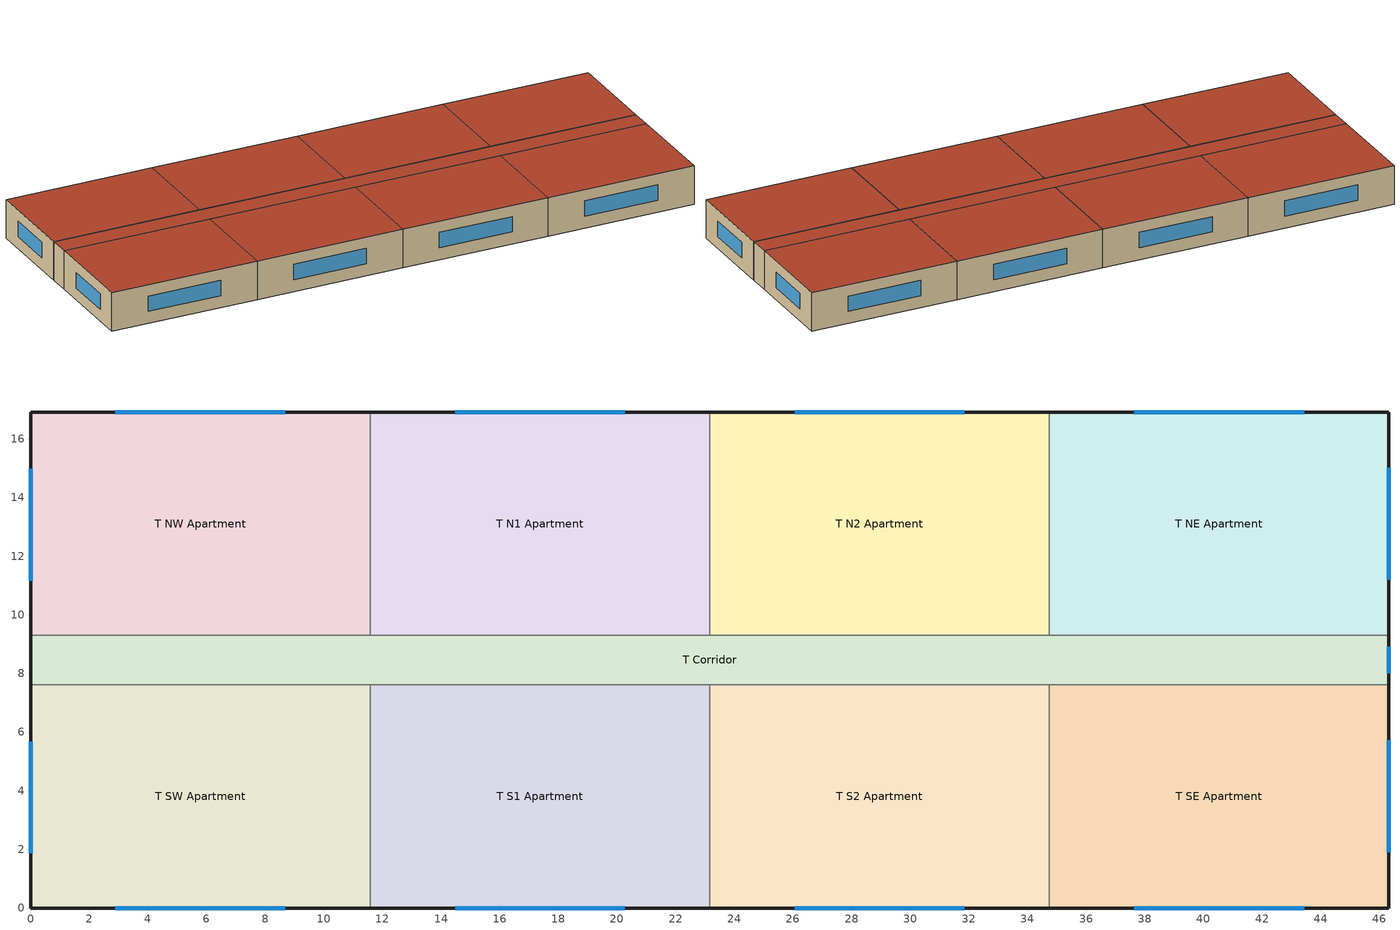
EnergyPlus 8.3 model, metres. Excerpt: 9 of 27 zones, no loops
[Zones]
T NW Apartment
 floor adiabatic (ext_slab_8in_with_carpet): 0,16.92 11.58,16.92 11.58,9.3 0,9.3 z9.14
 wall outside (res_ext_wall): 11.58,16.92 0,16.92 0,9.3 z9.14:12.19
 wall to T Corridor (int_wall): 0,9.3 11.58,9.3 z9.14:12.19
 wall to T N1 Apartment (int_wall): 11.58,9.3 11.58,16.92 z9.14:12.19
 window (Window_U_0.55_SHGC_0.25): 0,14.97 0,11.16 / 8.69,16.92 2.89,16.92 z10.1:11.32
 roof outside (res_roof): 11.58,9.3 11.58,16.92 0,16.92 0,9.3 z12.19
T N1 Apartment
 floor adiabatic (ext_slab_8in_with_carpet): 11.58,16.92 23.16,16.92 23.16,9.3 11.58,9.3 z9.14
 wall outside (res_ext_wall): 23.16,16.92 11.58,16.92 z9.14:12.19
 wall to T Corridor (int_wall): 11.58,9.3 23.16,9.3 z9.14:12.19
 wall to T N2 Apartment (int_wall): 23.16,9.3 23.16,16.92 z9.14:12.19
 window (Window_U_0.55_SHGC_0.25): 20.27,16.92 14.48,16.92 z10.1:11.32
 roof outside (res_roof): 23.16,9.3 23.16,16.92 11.58,16.92 11.58,9.3 z12.19
T N2 Apartment
 floor adiabatic (ext_slab_8in_with_carpet): 23.16,16.92 34.75,16.92 34.75,9.3 23.16,9.3 z9.14
 wall outside (res_ext_wall): 34.75,16.92 23.16,16.92 z9.14:12.19
 wall to T Corridor (int_wall): 23.16,9.3 34.75,9.3 z9.14:12.19
 wall to T NE Apartment (int_wall): 34.75,9.3 34.75,16.92 z9.14:12.19
 window (Window_U_0.55_SHGC_0.25): 31.85,16.92 26.06,16.92 z10.1:11.32
 roof outside (res_roof): 34.75,9.3 34.75,16.92 23.16,16.92 23.16,9.3 z12.19
T NE Apartment
 floor adiabatic (ext_slab_8in_with_carpet): 34.75,16.92 46.33,16.92 46.33,9.3 34.75,9.3 z9.14
 wall outside (res_ext_wall): 46.33,9.3 46.33,16.92 34.75,16.92 z9.14:12.19
 wall to T Corridor (int_wall): 34.75,9.3 46.33,9.3 z9.14:12.19
 window (Window_U_0.55_SHGC_0.25): 46.33,11.2 46.33,15.01 / 43.43,16.92 37.64,16.92 z10.1:11.32
 roof outside (res_roof): 46.33,9.3 46.33,16.92 34.75,16.92 34.75,9.3 z12.19
T SW Apartment
 floor adiabatic (ext_slab_8in_with_carpet): 0,7.62 11.58,7.62 11.58,0 0,0 z9.14
 wall outside (res_ext_wall): 0,7.62 0,0 11.58,0 z9.14:12.19
 wall to T Corridor (int_wall): 11.58,7.62 0,7.62 z9.14:12.19
 wall to T S1 Apartment (int_wall): 11.58,0 11.58,7.62 z9.14:12.19
 window (Window_U_0.55_SHGC_0.25): 2.9,0 8.69,0 / 0,5.68 0,1.87 z10.1:11.32
 roof outside (res_roof): 11.58,0 11.58,7.62 0,7.62 0,0 z12.19
T SE Apartment
 floor adiabatic (ext_slab_8in_with_carpet): 34.75,7.62 46.33,7.62 46.33,0 34.75,0 z9.14
 wall outside (res_ext_wall): 34.75,0 46.33,0 46.33,7.62 z9.14:12.19
 wall to T Corridor (int_wall): 46.33,7.62 34.75,7.62 z9.14:12.19
 window (Window_U_0.55_SHGC_0.25): 37.64,0 43.43,0 / 46.33,1.9 46.33,5.71 z10.1:11.32
 roof outside (res_roof): 46.33,0 46.33,7.62 34.75,7.62 34.75,0 z12.19
T S1 Apartment
 floor adiabatic (ext_slab_8in_with_carpet): 11.58,7.62 23.16,7.62 23.16,0 11.58,0 z9.14
 wall outside (res_ext_wall): 11.58,0 23.16,0 z9.14:12.19
 wall to T Corridor (int_wall): 23.16,7.62 11.58,7.62 z9.14:12.19
 wall to T S2 Apartment (int_wall): 23.16,0 23.16,7.62 z9.14:12.19
 window (Window_U_0.55_SHGC_0.25): 14.48,0 20.27,0 z10.1:11.32
 roof outside (res_roof): 23.16,0 23.16,7.62 11.58,7.62 11.58,0 z12.19
T S2 Apartment
 floor adiabatic (ext_slab_8in_with_carpet): 23.16,7.62 34.75,7.62 34.75,0 23.16,0 z9.14
 wall outside (res_ext_wall): 23.16,0 34.75,0 z9.14:12.19
 wall to T Corridor (int_wall): 34.75,7.62 23.16,7.62 z9.14:12.19
 wall to T SE Apartment (int_wall): 34.75,0 34.75,7.62 z9.14:12.19
 window (Window_U_0.55_SHGC_0.25): 26.06,0 31.85,0 z10.1:11.32
 roof outside (res_roof): 34.75,0 34.75,7.62 23.16,7.62 23.16,0 z12.19
T Corridor
 floor adiabatic (ext_slab_8in_with_carpet): 0,9.3 46.33,9.3 46.33,7.62 0,7.62 z9.14
 wall outside (res_ext_wall): 0,9.3 0,7.62 / 46.33,7.62 46.33,9.3 z9.14:12.19
 window (Window_U_0.55_SHGC_0.25): 46.33,8.91 46.33,8 z10.1:11.32
 roof outside (res_roof): 46.33,7.62 46.33,9.3 0,9.3 0,7.62 z12.19
[Building]
Mid-Rise Apartment: North Axis {deg}=0; Terrain=City; Loads Convergence Tolerance Value=0.04; Temperature Convergence Tolerance Value {deltaC}=0.4; Solar Distribution=FullExterior; Maximum Number of Warmup Days=25; Minimum Number of Warmup Days=6
[Site:Location]
Memphis International Ap_TN_USA Design_Conditions: Latitude {deg}=35.07; Longitude {deg}=-89.98; Time Zone {hr}=-6; Elevation {m}=81
[SizingPeriod:DesignDay] Day of Month=21; Dry-Bulb Temperature Range Modifier Type=DefaultMultipliers; Humidity Condition Type=Wetbulb; Barometric Pressure {Pa}=100356; Rain Indicator=No; Snow Indicator=No; Daylight Saving Time Indicator=No
Name | Month | Day Type | Maximum Dry-Bulb Temperature {C} | Daily Dry-Bulb Temperature Range {deltaC} | Wetbulb or DewPoint at Maximum Dry-Bulb {C} | Wind Speed {m/s} | Wind Direction {deg} | Solar Model Indicator | Sky Clearness | ASHRAE Clear Sky Optical Depth for Beam Irradiance (taub) | ASHRAE Clear Sky Optical Depth for Diffuse Irradiance (taud)
Memphis International Ap Ann Htg 99.6% Condns DB | 1 | WinterDesignDay | -8.3 | 0 | -8.3 | 4.1 | 0 | ASHRAEClearSky | 0
Memphis International Ap Ann Clg .4% Condns DB=>MWB | 7 | SummerDesignDay | 35.6 | 9.2 | 25.2 | 3.8 | 240 | ASHRAETau |  | 0.512 | 1.892
[Site:GroundTemperature:BuildingSurface]
20.51, 20.47, 20.53, 20.63, 20.76, 23.01, 23.42, 23.52, 23.54, 21.26, 20.88, 20.67
[Site:WaterMainsTemperature]
Calculation Method=Correlation; Annual Average Outdoor Air Temperature {C}=16.71; Maximum Difference In Monthly Average Outdoor Air Temperatures {deltaC}=21.83
[Material]
Name | Roughness | Thickness {m} | Conductivity {W/m-K} | Density {kg/m3} | Specific Heat {J/kg-K} | Thermal Absorptance | Solar Absorptance | Visible Absorptance
Std Wood 6inch | MediumSmooth | 0.15 | 0.12 | 540 | 1210 | 0.9 | 0.7 | 0.7
F07 25mm stucco | Smooth | 0.0254 | 0.72 | 1856 | 840 | 0.9 | 0.7 | 0.7
F08 Metal surface | Smooth | 0.0008 | 45.28 | 7824 | 500
F13 Built-up roofing | Rough | 0.0095 | 0.16 | 1120 | 1460 | 0.75 | 0.45
G01 13mm gypsum board | Smooth | 0.0127 | 0.16 | 800 | 1090 | 0.9 | 0.7 | 0.5
G01 16mm gypsum board | MediumSmooth | 0.0159 | 0.16 | 800 | 1090
200mm Normalweight concrete floor | MediumRough | 0.2032 | 2.31 | 2322 | 832
[Material:NoMass] Thermal Absorptance=0.9; Solar Absorptance=0.7
Name | Roughness | Thermal Resistance {m2-K/W} | Visible Absorptance
CP02 CARPET PAD | VeryRough | 0.21648 | 0.8
Res_Roof_Insulation | MediumSmooth | 4.31889 | 0.7
Res_Exterior_Wall_Insulation | MediumSmooth | 2.368 | 0.7
[WindowMaterial:Glazing] Optical Data Type=SpectralAverage; Infrared Transmittance at Normal Incidence=0; Back Side Infrared Hemispherical Emissivity=0.84; Conductivity {W/m-K}=1
Name | Thickness {m} | Solar Transmittance at Normal Incidence | Front Side Solar Reflectance at Normal Incidence | Back Side Solar Reflectance at Normal Incidence | Visible Transmittance at Normal Incidence | Front Side Visible Reflectance at Normal Incidence | Back Side Visible Reflectance at Normal Incidence | Front Side Infrared Hemispherical Emissivity
Glass_2175_LayerAvg | 0.0086 | 0.167758 | 0.217606 | 0.437978 | 0.416044 | 0.078729 | 0.10654 | 0.84
Glass_2022F_LayerAvg | 0.0039 | 0.355897 | 0.394095 | 0.265645 | 0.677694 | 0.042734 | 0.05547 | 0.046
[WindowMaterial:Gas]
Gap_1_W_0_0032: Gas Type=Air; Thickness {m}=0.0032
[Construction]
InteriorFurnishings: Std Wood 6inch
int_wall: G01 13mm gypsum board, G01 13mm gypsum board
ext_slab_8in_with_carpet: 200mm Normalweight concrete floor, CP02 CARPET PAD
res_roof: F13 Built-up roofing, Res_Roof_Insulation, F08 Metal surface
res_ext_wall: F07 25mm stucco, G01 16mm gypsum board, Res_Exterior_Wall_Insulation, G01 16mm gypsum board
Window_U_0.55_SHGC_0.25: Glass_2175_LayerAvg, Gap_1_W_0_0032, Glass_2022F_LayerAvg
[Zone] Type=1; Multiplier=1
T SW Apartment; T NW Apartment; T SE Apartment; T NE Apartment; T N1 Apartment; T N2 Apartment; T S1 Apartment; T S2 Apartment; T Corridor
[InternalMass] Construction=InteriorFurnishings; Surface Area {m2}=88.2493
Name | Zone
T InternalMass SWA | T SW Apartment
T InternalMass NWA | T NW Apartment
T InternalMass SEA | T SE Apartment
T InternalMass NEA | T NE Apartment
T InternalMass N1A | T N1 Apartment
T InternalMass N2A | T N2 Apartment
T InternalMass S1A | T S1 Apartment
T InternalMass S2A | T S2 Apartment
[People] Number of People Schedule=OCC_APT_SCH; Number of People Calculation Method=People; Number of People=2.5; Fraction Radiant=1; Sensible Heat Fraction=autosize; Activity Level Schedule=Activity Schedule
Name | Zone or ZoneList
Occup_TSW | T SW Apartment
Occup_TNW | T NW Apartment
Occup_TSE | T SE Apartment
Occup_TNE | T NE Apartment
Occup_TN1 | T N1 Apartment
Occup_TN2 | T N2 Apartment
Occup_TS1 | T S1 Apartment
Occup_TS2 | T S2 Apartment
[Lights] Design Level Calculation Method=Watts/Area; Return Air Fraction=0; Return Air Fraction Calculated from Plenum Temperature=No
Name | Zone or ZoneList | Schedule | Watts per Zone Floor Area {W/m2}
Lighting_hardwired_TSW | T SW Apartment | LTG_APT_SCH | 3.87501
Lighting_hardwired_TNW | T NW Apartment | LTG_APT_SCH | 3.87501
Lighting_hardwired_TSE | T SE Apartment | LTG_APT_SCH | 3.87501
Lighting_hardwired_TNE | T NE Apartment | LTG_APT_SCH | 3.87501
Lighting_hardwired_TN1 | T N1 Apartment | LTG_APT_SCH | 3.87501
Lighting_hardwired_TN2 | T N2 Apartment | LTG_APT_SCH | 3.87501
Lighting_hardwired_TS1 | T S1 Apartment | LTG_APT_SCH | 3.87501
Lighting_hardwired_TS2 | T S2 Apartment | LTG_APT_SCH | 3.87501
Lighting_hardwired_TC | T Corridor | LTG_COR_SCH | 8.52502
Lighting_plugin_TSW | T SW Apartment | LTG_APT_SCH | 0.968752
Lighting_plugin_TNW | T NW Apartment | LTG_APT_SCH | 0.968752
Lighting_plugin_TSE | T SE Apartment | LTG_APT_SCH | 0.968752
Lighting_plugin_TNE | T NE Apartment | LTG_APT_SCH | 0.968752
Lighting_plugin_TN1 | T N1 Apartment | LTG_APT_SCH | 0.968752
Lighting_plugin_TN2 | T N2 Apartment | LTG_APT_SCH | 0.968752
Lighting_plugin_TS1 | T S1 Apartment | LTG_APT_SCH | 0.968752
Lighting_plugin_TS2 | T S2 Apartment | LTG_APT_SCH | 0.968752
[ElectricEquipment] Schedule=EQP_APT_SCH; Design Level Calculation Method=Watts/Area; Watts per Zone Floor Area {W/m2}=6.67; Fraction Latent=0; Fraction Radiant=0.5; Fraction Lost=0
Name | Zone or ZoneList
Plug_TSW | T SW Apartment
Plug_TNW | T NW Apartment
Plug_TSE | T SE Apartment
Plug_TNE | T NE Apartment
Plug_TN1 | T N1 Apartment
Plug_TN2 | T N2 Apartment
Plug_TS1 | T S1 Apartment
Plug_TS2 | T S2 Apartment
[ZoneInfiltration:DesignFlowRate] Design Flow Rate Calculation Method=Flow/ExteriorArea; Design Flow Rate {m3/s}=0; Constant Term Coefficient=0; Temperature Term Coefficient=0; Velocity Term Coefficient=0.224; Velocity Squared Term Coefficient=0
Name | Zone or ZoneList | Schedule | Flow per Exterior Surface Area {m3/s-m2}
Infil_SW | T SW Apartment | INF_APT_SCH | 0.000226844
Infil_NW | T NW Apartment | INF_APT_SCH | 0.000226844
Infil_SE | T SE Apartment | INF_APT_SCH | 0.000226844
Infil_NE | T NE Apartment | INF_APT_SCH | 0.000226844
Infil_TN1 | T N1 Apartment | INF_APT_SCH | 0.000162552
Infil_TN2 | T N2 Apartment | INF_APT_SCH | 0.000162552
Infil_TS1 | T S1 Apartment | INF_APT_SCH | 0.000162552
Infil_TS2 | T S2 Apartment | INF_APT_SCH | 0.000162552
Infil_TC | T Corridor | INF_COR_SCH | 6.617e-05
[ZoneVentilation:WindandStackOpenArea] Opening Area {m2}=0.0374; Opening Area Fraction Schedule=Sliding_Doors_Ventilation_Availability_SCH; Opening Effectiveness=autocalculate; Height Difference {m}=6.0957; Discharge Coefficient for Opening=autocalculate; Minimum Indoor Temperature {C}=18.89; Maximum Indoor Temperature {C}=25.56; Delta Temperature {deltaC}=-100; Minimum Outdoor Temperature {C}=15.56; Maximum Outdoor Temperature {C}=26.67; Maximum Wind Speed {m/s}=40
Name | Zone | Effective Angle {deg}
T SW Apartment Sliding Door Ventilation | T SW Apartment | 180
T NW Apartment Sliding Door Ventilation | T NW Apartment | 0
T SE Apartment Sliding Door Ventilation | T SE Apartment | 180
T NE Apartment Sliding Door Ventilation | T NE Apartment | 0
T N1 Apartment Sliding Door Ventilation | T N1 Apartment | 0
T N2 Apartment Sliding Door Ventilation | T N2 Apartment | 0
T S1 Apartment Sliding Door Ventilation | T S1 Apartment | 180
T S2 Apartment Sliding Door Ventilation | T S2 Apartment | 180
[Exterior:Lights]
Facade Lighting: Schedule=Exterior_Lgt_ALWAYS_ON; Design Level {W}=2553; Control Option=AstronomicalClock
[Schedule:Compact]
OCC_APT_SCH: Through: 12/31, For: AllDays, Until: 7:00, 1, Until: 8:00, 0.85, Until: 9:00, 0.39, Until: 16:00, 0.25, Until: 17:00, 0.3, Until: 18:00, 0.52, Until: 21:00, 0.87, Until: 24:00, 1
LTG_APT_SCH: Through: 12/31, For: AllDays, Until: 4:00, 0.02, Until: 5:00, 0.06, Until: 6:00, 0.13, Until: 7:00, 0.14, Until: 8:00, 0.13, Until: 9:00, 0.06, Until: 15:00, 0.04, Until: 16:00, 0.07, Until: 17:00, 0.14, Until: 18:00, 0.2, Until: 19:00, 0.27, Until: 21:00, 0.32, Until: 22:00, 0.22, Until: 23:00, 0.12, Until: 24:00, 0.05
LTG_COR_SCH: Through: 12/31, For: AllDays, Until: 24:00, 0.53144
EQP_APT_SCH: Through: 12/31, For: AllDays, Until: 1:00, 0.45, Until: 2:00, 0.41, Until: 3:00, 0.39, Until: 5:00, 0.38, Until: 6:00, 0.43, Until: 7:00, 0.54, Until: 8:00, 0.65, Until: 9:00, 0.66, Until: 10:00, 0.67, Until: 11:00, 0.69, Until: 12:00, 0.7, Until: 13:00, 0.69, Until: 14:00, 0.66, Until: 15:00, 0.65, Until: 16:00, 0.68, Until: 17:00, 0.8, Until: 19:00, 1, Until: 20:00, 0.93, Until: 21:00, 0.89, Until: 22:00, 0.85, Until: 23:00, 0.71, Until: 24:00, 0.58
INF_APT_SCH; INF_COR_SCH; Exterior_Lgt_ALWAYS_ON: Through: 12/31, For: AllDays, Until: 24:00, 1
Activity Schedule: Through: 12/31, For: AllDays, Until: 24:00, 95
Sliding_Doors_Ventilation_Availability_SCH: Through: 12/31, For: WinterDesignDay SummerDesignDay, Until: 24:00, 0, For: Allotherdays, Until: 6:00, 0, Until: 22:00, 1, Until: 24:00, 0
